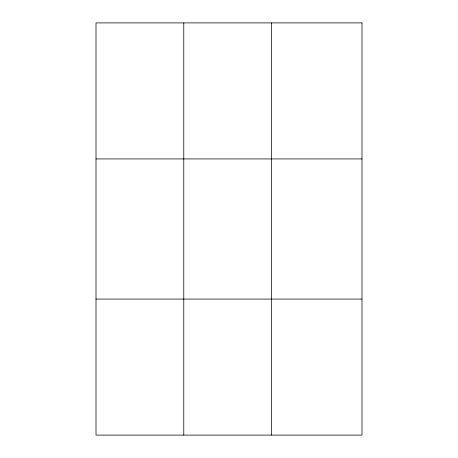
<?xml version="1.0" encoding="UTF-8"?>
<svg xmlns="http://www.w3.org/2000/svg" width="458" height="458" viewBox="0 0 458 458"><rect width="100%" height="100%" fill="white"/><g stroke="black" fill="none" stroke-linecap="round" stroke-linejoin="round"><path stroke-width="0.69" d="M183.784 22.9L183.784 435.1M271.56 22.9L271.56 435.1M96.008 158.926L361.992 158.926M96.008 299.074L361.992 299.074M361.992 22.9L361.992 435.1L96.008 435.1L96.008 22.9L361.992 22.9"/></g></svg>
